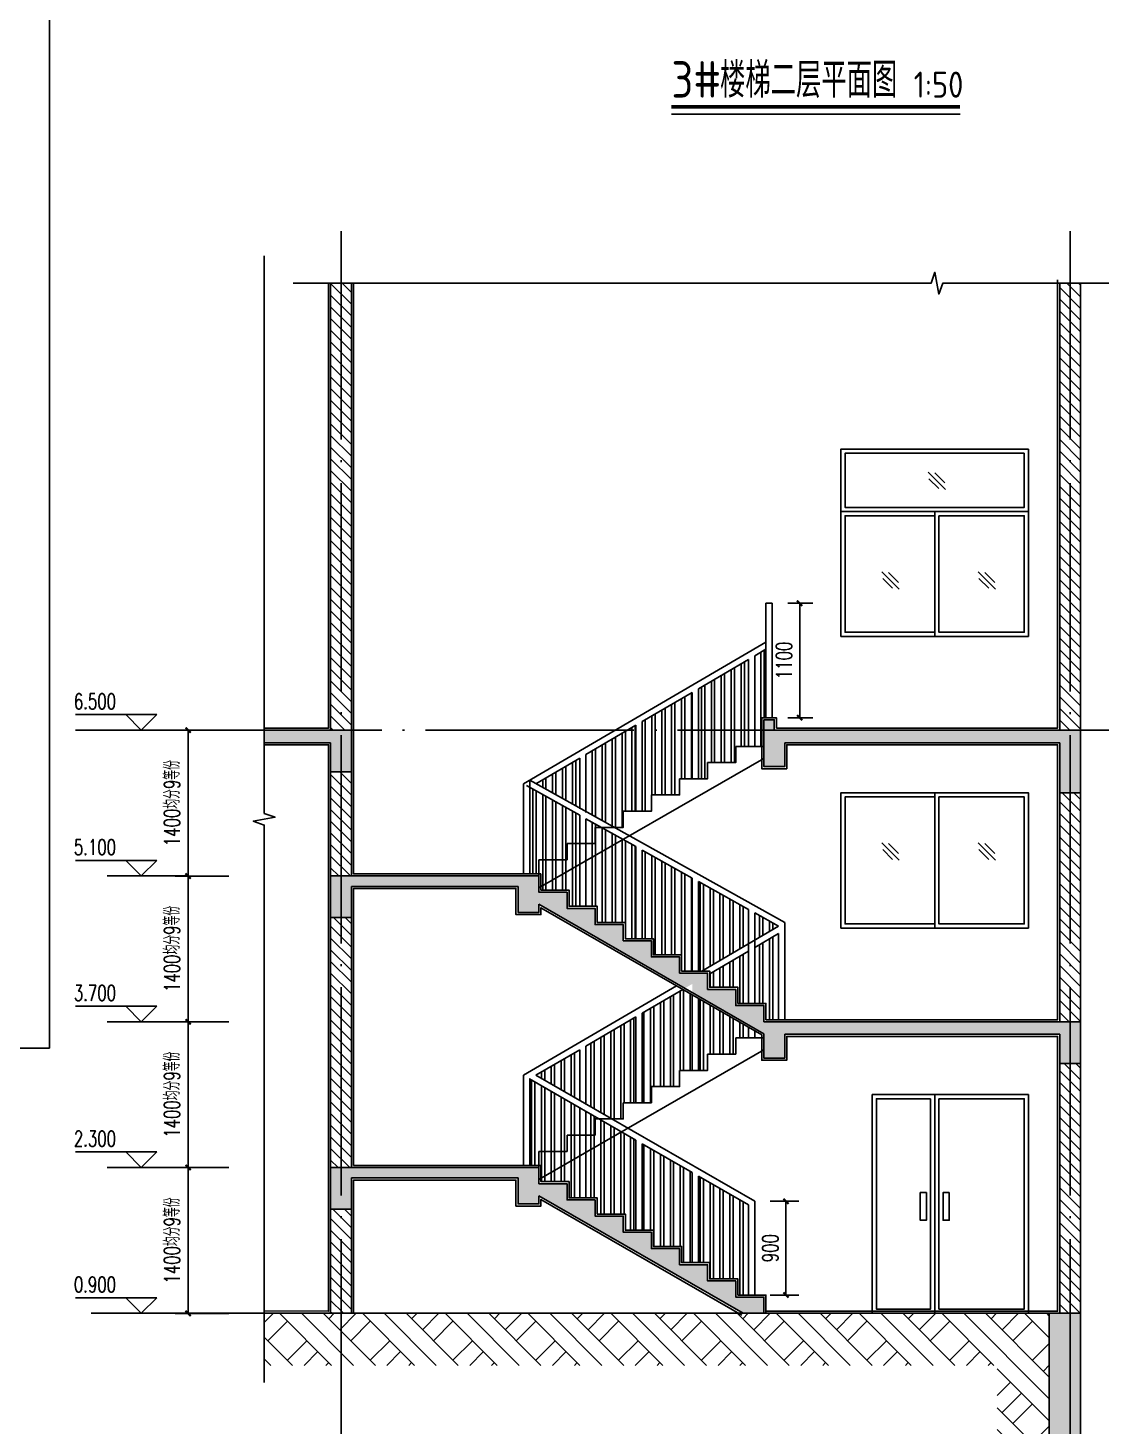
# Model space of a CAD drawing. Extents: x -4747 to 1060961, y -766984 to 396631.
# Drawn here: x 461688 to 471990, y -410396 to -396970 of the extents above; entities that cross this region are included whole.
import ezdxf

# ---------------------------------------------------------------- set-up
doc = ezdxf.new("R2010")
doc.units = 0
doc.header["$LTSCALE"] = 1000
doc.header["$MEASUREMENT"] = 0
doc.linetypes.add('DOTE', pattern=[2.42, 2, -0.2, 0.02, -0.2])
doc.layers.get('0').update_dxf_attribs({"linetype": 'CONTINUOUS'})
doc.layers.get('DEFPOINTS').update_dxf_attribs({"linetype": 'CONTINUOUS'})
for name, color, linetype in [('DIM_ELEV', 3, 'CONTINUOUS'), ('DIM_SYMB', 3, 'CONTINUOUS'), ('DOTE', 1, 'DOTE'), ('PUB_DIM', 3, 'CONTINUOUS'), ('PUB_TEXT', 7, 'CONTINUOUS'), ('STAIR', 2, 'CONTINUOUS'), ('WALL', 6, 'CONTINUOUS'), ('剖面填充', 147, 'CONTINUOUS'), ('栏杆', 56, 'CONTINUOUS'), ('详图线条', 9, 'CONTINUOUS')]:
    doc.layers.add(name, color=color, linetype=linetype)
doc.styles.add('_TCH_DIM', font='SIMPLEX', dxfattribs={"bigfont": 'GBCBIG'})
doc.styles.add('DIM_FONT', font='SIMPLEX', dxfattribs={"width": 0.7, "bigfont": 'GBCBIG'})
doc.styles.get("Standard").update_dxf_attribs({"font": 'gbenor.shx', "bigfont": 'gbcbig.shx'})
doc.dimstyles.new('DIMN50', dxfattribs={"dimscale": 0.5, "dimtxt": 300, "dimasz": 100, "dimexe": 250, "dimexo": 300, "dimgap": 150, "dimtad": 1, "dimdec": 0, "dimzin": 0, "dimtxsty": 'DIM_FONT', "dimblk": 'ARCHTICK', "dimcen": 0.09, "dimclrt": 7, "dimazin": 3, "dimtfac": 1, "dimtdec": 0, "dimtix": 1, "dimtmove": 0, "dimatfit": 3, "dimtolj": 1, "dimtzin": 0})
pattern_1 = [(135, (1557737.6, -278436.83), (88.388348, 88.388348), []), (130, (1557737.6, -278436.83), (-358.63009, -31.37607), [37.5, -412.5]), (185, (1557737.6, -278436.83), (69.37567, 376.09607), [30, -330]), (79.5486, (1557707.72, -278439.44), (-289.25469, 344.71977), [31.8701, -350.57106]), (133.8158, (1557737.6, -278336.83), (-533.62052, -82.7595), [56.25, -618.75]), (83.3644, (1557693.14, -278343.7), (-467.33135, 487.05894), [47.80514, -525.8565]), (188.8158, (1557737.6, -278336.8), (-467.33097, 487.0593), [45, -495]), (159, (1557687.6, -278361.83), (-298.45353, -201.309445), [37.5, -412.5]), (214, (1557687.6, -278361.83), (-121.65767, 362.57502), [30, -330]), (108.5486, (1557662.74, -278378.6), (-420.11131, 161.26525), [31.8701, -350.57106]), (142.5, (1557737.6, -278436.83), (-6.079928, 166.446927), [0, -326, 0, -335, 0, -331.25]), (172.5, (1557737.6, -278436.83), (-131.53477, 197.205856), [0, -191, 0, -318.5, 0, -126.25]), (212.5, (1557849.1, -278436.83), (-266.911218, -11.277436), [0, -125, 0, -390, 0, -517.5]), (222.5, (1557899.1, -278436.83), (-291.593085, 50.05249), [0, -162.5, 0, -259, 0, -367.5])]

# ---------------------------------------------------------------- blocks, each defined once
blk = doc.blocks.new('_ARCHTICK')
at = {"color": 0, "linetype": 'BYBLOCK', "const_width": 0.4}
blk.add_lwpolyline([(-0.5, -0.5), (0.5, 0.5)], dxfattribs=at)
blk = doc.blocks.new('*D435')
at = {"layer": 'DEFPOINTS', "color": 0}
for p in [(463226, -407914), (463768, -407914), (463768, -409314)]:
    blk.add_point(p, dxfattribs=at)
at = {"layer": 'PUB_DIM', "color": 0}
for p, q in [((463618, -407914), (463101, -407914)), ((463226, -409314), (463226, -407914)), ((463618, -409314), (463101, -409314))]:
    blk.add_line(p, q, dxfattribs=at)
at = {"layer": 'PUB_DIM', "color": 0, "xscale": 50, "yscale": 50, "zscale": 50}
for p, rotation in [((463226, -407914), 90), ((463226, -409314), 270)]:
    blk.add_blockref('_ARCHTICK', p, dxfattribs=dict(at, rotation=rotation))
at = {"layer": 'PUB_DIM', "color": 7, "insert": (463071, -408614), "char_height": 150, "attachment_point": 5, "rotation": 90, "style": 'DIM_FONT'}
blk.add_mtext('\\A1;1400均分9等份', dxfattribs=at)
blk = doc.blocks.new('*D436')
at = {"layer": 'DEFPOINTS', "color": 0}
for p in [(463226, -406514), (463768, -406514), (463768, -407914)]:
    blk.add_point(p, dxfattribs=at)
at = {"layer": 'PUB_DIM', "color": 0}
for p, q in [((463618, -406514), (463101, -406514)), ((463226, -407914), (463226, -406514)), ((463618, -407914), (463101, -407914))]:
    blk.add_line(p, q, dxfattribs=at)
at = {"layer": 'PUB_DIM', "color": 0, "xscale": 50, "yscale": 50, "zscale": 50}
for p, rotation in [((463226, -406514), 90), ((463226, -407914), 270)]:
    blk.add_blockref('_ARCHTICK', p, dxfattribs=dict(at, rotation=rotation))
at = {"layer": 'PUB_DIM', "color": 7, "insert": (463071, -407214), "char_height": 150, "attachment_point": 5, "rotation": 90, "style": 'DIM_FONT'}
blk.add_mtext('\\A1;1400均分9等份', dxfattribs=at)
blk = doc.blocks.new('*D437')
at = {"layer": 'DEFPOINTS', "color": 0}
for p in [(463226, -405114), (463768, -405114), (463768, -406514)]:
    blk.add_point(p, dxfattribs=at)
at = {"layer": 'PUB_DIM', "color": 0}
for p, q in [((463618, -405114), (463101, -405114)), ((463226, -406514), (463226, -405114)), ((463618, -406514), (463101, -406514))]:
    blk.add_line(p, q, dxfattribs=at)
at = {"layer": 'PUB_DIM', "color": 0, "xscale": 50, "yscale": 50, "zscale": 50}
for p, rotation in [((463226, -405114), 90), ((463226, -406514), 270)]:
    blk.add_blockref('_ARCHTICK', p, dxfattribs=dict(at, rotation=rotation))
at = {"layer": 'PUB_DIM', "color": 7, "insert": (463071, -405814), "char_height": 150, "attachment_point": 5, "rotation": 90, "style": 'DIM_FONT'}
blk.add_mtext('\\A1;1400均分9等份', dxfattribs=at)
blk = doc.blocks.new('*D438')
at = {"layer": 'DEFPOINTS', "color": 0}
for p in [(463226, -403714), (463768, -403714), (463768, -405114)]:
    blk.add_point(p, dxfattribs=at)
at = {"layer": 'PUB_DIM', "color": 0}
for p, q in [((463618, -403714), (463101, -403714)), ((463226, -405114), (463226, -403714)), ((463618, -405114), (463101, -405114))]:
    blk.add_line(p, q, dxfattribs=at)
at = {"layer": 'PUB_DIM', "color": 0, "xscale": 50, "yscale": 50, "zscale": 50}
for p, rotation in [((463226, -403714), 90), ((463226, -405114), 270)]:
    blk.add_blockref('_ARCHTICK', p, dxfattribs=dict(at, rotation=rotation))
at = {"layer": 'PUB_DIM', "color": 7, "insert": (463071, -404414), "char_height": 150, "attachment_point": 5, "rotation": 90, "style": 'DIM_FONT'}
blk.add_mtext('\\A1;1400均分9等份', dxfattribs=at)
blk = doc.blocks.new('*D445')
at = {"layer": 'DEFPOINTS', "color": 0}
for p in [(468665, -408238), (468965, -408238), (468665, -409138)]:
    blk.add_point(p, dxfattribs=at)
at = {"layer": 'PUB_DIM', "color": 0}
for p, q in [((468815, -408238), (469090, -408238)), ((468965, -409138), (468965, -408238)), ((468815, -409138), (469090, -409138))]:
    blk.add_line(p, q, dxfattribs=at)
at = {"layer": 'PUB_DIM', "color": 0, "xscale": 50, "yscale": 50, "zscale": 50}
for p, rotation in [((468965, -408238), 90), ((468965, -409138), 270)]:
    blk.add_blockref('_ARCHTICK', p, dxfattribs=dict(at, rotation=rotation))
at = {"layer": 'PUB_DIM', "color": 7, "insert": (468815, -408688), "char_height": 150, "attachment_point": 5, "rotation": 90, "style": 'DIM_FONT'}
blk.add_mtext('\\A1;900', dxfattribs=at)
blk = doc.blocks.new('*D446')
at = {"layer": 'DEFPOINTS', "color": 0}
for p in [(468833, -402494), (469097, -402494), (468833, -403594)]:
    blk.add_point(p, dxfattribs=at)
at = {"layer": 'PUB_DIM', "color": 0}
for p, q in [((468983, -402494), (469222, -402494)), ((469097, -403594), (469097, -402494)), ((468983, -403594), (469222, -403594))]:
    blk.add_line(p, q, dxfattribs=at)
at = {"layer": 'PUB_DIM', "color": 0, "xscale": 50, "yscale": 50, "zscale": 50}
for p, rotation in [((469097, -402494), 90), ((469097, -403594), 270)]:
    blk.add_blockref('_ARCHTICK', p, dxfattribs=dict(at, rotation=rotation))
at = {"layer": 'PUB_DIM', "color": 7, "insert": (468947, -403044), "char_height": 150, "attachment_point": 5, "rotation": 90, "style": 'DIM_FONT'}
blk.add_mtext('\\A1;1100', dxfattribs=at)

msp = doc.modelspace()

# ---------------------------------------------------------------- hatches: boundary and pattern name
at = {"layer": '剖面填充'}
h = msp.add_hatch(dxfattribs=at)
h.set_pattern_fill('ANSI31', color=256, scale=50, style=0)
h.set_pattern_definition([(135, (1557737.61, -278436.83), (56.126601, 56.126601), [])])
h.paths.add_polyline_path([(471593.5, -399421), (471793.5, -399421), (471793.5, -403713.6), (471593.5, -403713.6)])
h.paths.add_polyline_path([(476093.5, -399421), (476293.5, -399421), (476293.5, -403713.6), (476093.5, -403713.6)])
h.paths.add_polyline_path([(476093.5, -404263.6), (476293.5, -404263.6), (476293.5, -410213.6), (476093.5, -410213.6)])
h.paths.add_polyline_path([(471593.5, -404313.6), (471793.5, -404313.6), (471793.5, -406513.6), (471593.5, -406513.6)])
h.paths.add_polyline_path([(471793.5, -409313.6), (471593.5, -409313.6), (471593.5, -406913.6), (471793.5, -406913.6)])
h.paths.add_polyline_path([(464593.5, -399421), (464793.5, -399421), (464793.5, -403713.6), (464593.5, -403713.6)])
h.paths.add_polyline_path([(464593.5, -404113.6), (464793.5, -404113.6), (464793.5, -405113.6), (464593.5, -405113.6)])
h.paths.add_polyline_path([(464593.5, -405513.6), (464793.5, -405513.6), (464793.5, -407913.6), (464593.5, -407913.6)])
h.paths.add_polyline_path([(464793.5, -409313.6), (464593.5, -409313.6), (464593.5, -408313.6), (464793.5, -408313.6)])
h = msp.add_hatch(dxfattribs=at)
h.set_pattern_fill('钢筋混凝土', color=256, scale=50, style=0)
h.set_pattern_definition(pattern_1)
h.paths.add_polyline_path([(468753.5, -403713.6), (468753.5, -403613.6), (468853.5, -403613.6), (468853.5, -403713.6), (471793.5, -403713.6), (471793.5, -404313.6), (471593.5, -404313.6), (471593.5, -403833.6), (468953.5, -403833.6), (468953.5, -404063.6), (468753.5, -404063.6)])
h.paths.add_polyline_path([(466393.5, -405213.6), (464793.5, -405213.6), (464793.5, -405513.6), (464593.5, -405513.6), (464593.5, -405113.6), (466593.5, -405113.6), (466593.5, -405269.1), (466863.5, -405269.1), (466863.5, -405424.7), (467133.5, -405424.7), (467133.5, -405580.2), (467403.5, -405580.2), (467403.5, -405735.8), (467673.5, -405735.8), (467673.5, -405891.3), (467943.5, -405891.3), (467943.5, -406046.9), (468124, -406046.9), (467934.9, -406157.3), (466593.5, -405384.5), (466593.5, -405463.6), (466393.5, -405463.6)])
h.paths.add_polyline_path([(463956.3, -403713.6), (464793.5, -403713.6), (464793.5, -404113.6), (464593.5, -404113.6), (464593.5, -403833.6), (463956.3, -403833.6)])
h.paths.add_polyline_path([(468124, -406046.9), (468213.5, -406046.9), (468213.5, -406064.1), (468125.1, -406115.7), (468125.1, -406266.9), (468065.1, -406232.4), (468065.1, -406150.8), (467994.8, -406191.9), (467934.9, -406157.3)])
h.paths.add_polyline_path([(468125.1, -406115.7), (468213.5, -406064.1), (468213.5, -406202.5), (468483.5, -406202.5), (468483.5, -406358), (468605.1, -406358), (468605.1, -406543.5), (468125.1, -406266.9)])
h.paths.add_polyline_path([(468605.1, -406358), (468665.1, -406358), (468665.1, -406578), (468605.1, -406543.5)])
h.paths.add_polyline_path([(468665.1, -406358), (468753.5, -406358), (468753.5, -406513.6), (471793.5, -406513.6), (471793.5, -406913.6), (471593.5, -406913.6), (471593.5, -406633.6), (468953.5, -406633.6), (468953.5, -406863.6), (468753.5, -406863.6), (468753.5, -406629), (468665.1, -406578)])
h.paths.add_polyline_path([(466593.5, -408184.5), (466593.5, -408263.6), (466393.5, -408263.6), (466393.5, -408013.6), (464793.5, -408013.6), (464793.5, -408313.6), (464593.5, -408313.6), (464593.5, -407913.6), (466593.5, -407913.6), (466593.5, -408069.1), (466863.5, -408069.1), (466863.5, -408224.7), (467133.5, -408224.7), (467133.5, -408380.2), (467403.5, -408380.2), (467403.5, -408535.8), (467673.5, -408535.8), (467673.5, -408691.3), (467943.5, -408691.3), (467943.5, -408846.9), (468213.5, -408846.9), (468213.5, -409002.5), (468483.5, -409002.5), (468483.5, -409158), (468753.5, -409158), (468753.5, -409313.6), (468553.2, -409313.6)])
h = msp.add_hatch(dxfattribs=at)
h.set_pattern_fill('钢筋混凝土', color=256, scale=50, style=0)
h.set_pattern_definition(pattern_1)
h.paths.add_polyline_path([(476093.5, -403713.6), (477184.3, -403713.6), (477184.3, -403833.6), (476293.5, -403833.6), (476293.5, -404263.6), (476093.5, -404263.6)])
h.paths.add_polyline_path([(476393.5, -410213.6), (476393.5, -412113.6), (471493.5, -412113.6), (471493.5, -409313.6), (471793.5, -409313.6), (471793.5, -411813.6), (476093.5, -411813.6), (476093.5, -410213.6)])
h = msp.add_hatch(dxfattribs=at)
h.set_pattern_fill('夯实土壤', color=256, scale=100, style=0)
h.set_pattern_definition([(135, (1557619.6, -278436.8), (397.394, 397.394), []), (135, (1557409.6, -278436.8), (397.394, 397.394), []), (135, (1557199.6, -278436.8), (397.394, 397.394), []), (45, (1557619.6, -278436.8), (397.394, -397.394), [265, -297]), (45, (1557514.6, -278331.8), (397.394, -397.394), [265, -297]), (45, (1557409.6, -278226.8), (397.394, -397.394), [265, -297])])
h.paths.add_polyline_path([(463956.3, -409313.6), (471493.5, -409313.6), (471493.5, -412113.6), (476393.5, -412113.6), (476393.5, -410213.6), (477184.3, -410213.6), (477184.3, -410713.6), (476893.5, -410713.6), (476893.5, -412613.6), (470993.5, -412613.6), (470993.5, -409813.6), (463956.3, -409813.6)])
at = {"layer": '栏杆', "linetype": 'BYBLOCK'}
h = msp.add_hatch(dxfattribs=at)
h.set_pattern_fill('ANSI32', color=256, scale=20, angle=45, style=0)
h.set_pattern_definition([(90, (0, 0), (-95.25, 7e-15), []), (90, (31.75, 31.75), (-95.25, 7e-15), [])])
h.paths.add_polyline_path([(467585.1, -404865.3), (468065.1, -405133.3), (468065.1, -406026.9), (467963.5, -406026.9), (467963.5, -405871.3), (467693.5, -405871.3), (467693.5, -405715.8), (467585.1, -405715.8)])
h.paths.add_polyline_path([(467045.1, -404968.8), (467402.1, -404763.1), (467525.1, -404831.8), (467525.1, -405715.8), (467423.5, -405715.8), (467423.5, -405560.2), (467153.5, -405560.2), (467153.5, -405404.7), (467045.1, -405404.7)])
h.paths.add_polyline_path([(467133.5, -404646.9), (467193.9, -404646.9), (467402.1, -404763.1), (467045.1, -404968.8), (467045.1, -404802.5), (467133.5, -404802.5)])
h.paths.add_polyline_path([(467045.1, -404563.8), (467193.9, -404646.9), (467133.5, -404646.9), (467133.5, -404802.5), (467045.1, -404802.5)])
h.paths.add_polyline_path([(466505.1, -404262.3), (466985.1, -404530.3), (466985.1, -404802.5), (466863.5, -404802.5), (466863.5, -404958), (466593.5, -404958), (466593.5, -405093.6), (466505.1, -405093.6)])
h.paths.add_polyline_path([(466593.5, -404958), (466863.5, -404958), (466863.5, -404802.5), (466985.1, -404802.5), (466985.1, -405003.4), (466613.5, -405217.4), (466613.5, -405093.6), (466593.5, -405093.6)])
h.paths.add_polyline_path([(466985.1, -405003.4), (466985.1, -405404.7), (466883.5, -405404.7), (466883.5, -405249.1), (466613.5, -405249.1), (466613.5, -405217.4)])
h.paths.add_polyline_path([(466564.9, -404227), (466985.1, -403981.6), (466985.1, -404461.6)])
h.paths.add_polyline_path([(467045.1, -403946.5), (467525.1, -403666.2), (467525.1, -404491.3), (467403.5, -404491.3), (467403.5, -404646.9), (467317, -404646.9), (467045.1, -404495.1)])
h.paths.add_polyline_path([(468065.1, -403350.8), (468065.1, -403713.6), (467585.1, -403713.6), (467585.1, -403631.1)])
h.paths.add_polyline_path([(467585.1, -403713.6), (468065.1, -403713.6), (468065.1, -404180.2), (467943.5, -404180.2), (467943.5, -404335.8), (467673.5, -404335.8), (467673.5, -404491.3), (467585.1, -404491.3)])
h.paths.add_polyline_path([(468125.1, -403713.6), (468605.1, -403713.6), (468605.1, -403869.1), (468483.5, -403869.1), (468483.5, -404024.7), (468213.5, -404024.7), (468213.5, -404180.2), (468125.1, -404180.2)])
h.paths.add_polyline_path([(468125.1, -403315.7), (468605.1, -403035.4), (468605.1, -403538), (468605.1, -403713.6), (468125.1, -403713.6)])
h.paths.add_polyline_path([(468665.1, -403000.3), (468773.5, -402937), (468773.5, -403593.6), (468733.5, -403593.6), (468733.5, -403713.6), (468665.1, -403713.6)])
h.paths.add_polyline_path([(468665.1, -403713.6), (468733.5, -403713.6), (468733.5, -403869.1), (468665.1, -403869.1)])
h = msp.add_hatch(dxfattribs=at)
h.set_pattern_fill('ANSI32', color=256, scale=20, angle=45, style=0)
h.set_pattern_definition([(90, (1557737.61, -278436.83), (95.25, 7e-15), []), (90, (1557705.86, -278405.08), (95.25, 7e-15), [])])
h.paths.add_polyline_path([(468125.1, -407996.1), (468605.1, -408272.7), (468605.1, -409138), (468503.5, -409138), (468503.5, -408982.5), (468233.5, -408982.5), (468233.5, -408826.9), (468125.1, -408826.9)])
h.paths.add_polyline_path([(467585.1, -407685), (468065.1, -407961.6), (468065.1, -408826.9), (467963.5, -408826.9), (467963.5, -408671.3), (467693.5, -408671.3), (467693.5, -408515.8), (467585.1, -408515.8)])
h.paths.add_polyline_path([(467387.8, -407571.4), (467525.1, -407650.5), (467525.1, -408515.8), (467423.5, -408515.8), (467423.5, -408360.2), (467153.5, -408360.2), (467153.5, -408204.7), (467045.1, -408204.7), (467045.1, -407768.8)])
h.paths.add_polyline_path([(467045.1, -407768.8), (467045.1, -407602.5), (467133.5, -407602.5), (467133.5, -407446.9), (467171.8, -407446.9), (467387.8, -407571.4)])
h.paths.add_polyline_path([(467045.1, -407373.9), (467171.8, -407446.9), (467133.5, -407446.9), (467133.5, -407602.5), (467045.1, -407602.5)])
h.paths.add_polyline_path([(466985.1, -407339.4), (466985.1, -407602.5), (466863.5, -407602.5), (466863.5, -407758), (466593.5, -407758), (466593.5, -407893.6), (466505.1, -407893.6), (466505.1, -407062.8)])
h.paths.add_polyline_path([(466863.5, -407758), (466863.5, -407602.5), (466985.1, -407602.5), (466985.1, -407803.4), (466613.5, -408017.4), (466613.5, -407893.6), (466593.5, -407893.6), (466593.5, -407758)])
h.paths.add_polyline_path([(466985.1, -407803.4), (466985.1, -408204.7), (466883.5, -408204.7), (466883.5, -408049.1), (466613.5, -408049.1), (466613.5, -408017.4)])
h.paths.add_polyline_path([(466985.1, -406781.6), (466985.1, -407270.1), (466564, -407027.5)])
h.paths.add_polyline_path([(467525.1, -407291.3), (467403.5, -407291.3), (467403.5, -407446.9), (467291.9, -407446.9), (467045.1, -407304.7), (467045.1, -406746.5), (467525.1, -406466.2)])
h.paths.add_polyline_path([(467585.1, -406431.1), (467974.9, -406203.5), (468065.1, -406255.4), (468065.1, -406980.2), (467943.5, -406980.2), (467943.5, -407135.8), (467673.5, -407135.8), (467673.5, -407291.3), (467585.1, -407291.3)])
h.paths.add_polyline_path([(468605.1, -406566.6), (468605.1, -406669.1), (468483.5, -406669.1), (468483.5, -406824.7), (468213.5, -406824.7), (468213.5, -406980.2), (468125.1, -406980.2), (468125.1, -406290)])
h.paths.add_polyline_path([(468605.1, -405835.4), (468605.1, -406338), (468503.5, -406338), (468503.5, -406182.5), (468233.5, -406182.5), (468233.5, -406052.4)])
h.paths.add_polyline_path([(468665.1, -405800.3), (468895.1, -405666), (468895.1, -406493.6), (468773.5, -406493.6), (468773.5, -406338), (468665.1, -406338)])
h.paths.add_polyline_path([(468894.9, -405596.6), (468665.1, -405730.9), (468665.1, -405468.3)])
h.paths.add_polyline_path([(468125.1, -405166.8), (468605.1, -405434.8), (468605.1, -405765.9), (468158.2, -406026.9), (468125.1, -406026.9)])

# ---------------------------------------------------------------- linework, layer by layer
at = {"layer": 'DIM_ELEV'}
for p, q in [((462926.2, -403563.6), (462143.7, -403563.6)), ((462776.2, -403713.6), (462626.2, -403563.6)), ((462776.2, -403713.6), (462926.2, -403563.6)), ((462926.2, -404963.6), (462143.7, -404963.6)), ((462776.2, -405113.6), (462626.2, -404963.6)), ((462776.2, -405113.6), (462926.2, -404963.6)), ((462926.2, -406363.6), (462143.7, -406363.6)), ((462776.2, -406513.6), (462626.2, -406363.6)), ((462776.2, -406513.6), (462926.2, -406363.6)), ((462926.2, -407763.6), (462143.7, -407763.6)), ((462776.2, -407913.6), (462626.2, -407763.6)), ((462776.2, -407913.6), (462926.2, -407763.6)), ((462926.2, -409163.6), (462143.7, -409163.6)), ((462776.2, -409313.6), (462626.2, -409163.6)), ((462776.2, -409313.6), (462926.2, -409163.6))]:
    msp.add_line(p, q, dxfattribs=at)
for points in [[(463226, -403713.6), (462449, -403713.6)], [(463226, -405113.6), (462449, -405113.6)], [(463226, -406513.6), (462449, -406513.6)], [(463226, -407913.6), (462449, -407913.6)], [(463226, -409313.6), (462449, -409313.6)]]:
    msp.add_lwpolyline(points, dxfattribs=at)
at = {"layer": 'DIM_SYMB', "const_width": 35}
msp.add_lwpolyline([(467865.8, -397727.9), (470637.9, -397727.9)], dxfattribs=at)
at = {"layer": 'DIM_SYMB'}
for points in [[(467865.8, -397797.9), (470637.9, -397797.9)], [(463956.3, -409979.2), (463956.3, -404624.6), (463851.3, -404586.3), (464061.3, -404549.3), (463956.3, -404512.1), (463956.3, -399157.4)], [(476593.5, -399421), (470470.4, -399421), (470432.2, -399526), (470395.2, -399316), (470357.9, -399421), (464234.9, -399421)]]:
    msp.add_lwpolyline(points, dxfattribs=at)
at = {"layer": 'DOTE'}
for p, q in [((464693.5, -398921), (464693.5, -412955.5)), ((471693.5, -398921), (471693.5, -412955.5))]:
    msp.add_line(p, q, dxfattribs=at)
msp.add_lwpolyline([(477184.3, -403713.6), (462143.7, -403713.6)], dxfattribs=at)
at = {"layer": 'STAIR'}
for points in [[(468753.5, -403984.5), (466593.5, -405229)], [(468483.5, -403869.1), (468483.5, -404024.7), (468213.5, -404024.7)], [(468753.5, -403869.1), (468753.5, -403869.1), (468483.5, -403869.1)], [(468213.5, -404024.7), (468213.5, -404180.2), (467943.5, -404180.2)], [(467943.5, -404180.2), (467943.5, -404335.8), (467673.5, -404335.8)], [(467673.5, -404335.8), (467673.5, -404491.3), (467403.5, -404491.3)], [(467403.5, -404491.3), (467403.5, -404646.9), (467133.5, -404646.9)], [(467133.5, -404646.9), (467133.5, -404802.5), (466863.5, -404802.5)], [(466863.5, -404802.5), (466863.5, -404958), (466593.5, -404958)], [(466593.5, -405113.6), (466593.5, -404958)], [(468483.5, -406669.1), (468483.5, -406824.7), (468213.5, -406824.7)], [(468753.5, -406669.1), (468753.5, -406669.1), (468483.5, -406669.1)], [(468753.5, -406784.5), (466593.5, -408029)], [(468213.5, -406824.7), (468213.5, -406980.2), (467943.5, -406980.2)], [(467943.5, -406980.2), (467943.5, -407135.8), (467673.5, -407135.8)], [(467673.5, -407135.8), (467673.5, -407291.3), (467403.5, -407291.3)], [(467403.5, -407291.3), (467403.5, -407446.9), (467133.5, -407446.9)], [(467133.5, -407446.9), (467133.5, -407602.5), (466863.5, -407602.5)], [(466863.5, -407602.5), (466863.5, -407758), (466593.5, -407758)], [(466593.5, -407913.6), (466593.5, -407758)]]:
    msp.add_lwpolyline(points, dxfattribs=at)
at = {"layer": 'WALL'}
for points in [[(464593.5, -403713.6), (464593.5, -399421)], [(464793.5, -405113.6), (464793.5, -399421)], [(466593.5, -405113.6), (464793.5, -405113.6), (464793.5, -399421)], [(471593.5, -403713.6), (471593.5, -399421)], [(471793.5, -410662.4), (471793.5, -399421)], [(464793.5, -403713.6), (463956.3, -403713.6)], [(468753.5, -403713.6), (468753.5, -403613.6), (468853.5, -403613.6), (468853.5, -403713.6)], [(468753.5, -403713.6), (468753.5, -404063.6), (468953.5, -404063.6), (468953.5, -403833.6)], [(471793.5, -403713.6), (468853.5, -403713.6)], [(464593.5, -403833.6), (463956.3, -403833.6)], [(464593.5, -409313.6), (464593.5, -403833.6)], [(471593.5, -403833.6), (468953.5, -403833.6)], [(471593.5, -406513.6), (471593.5, -403833.6)], [(464593.5, -404113.6), (464793.5, -404113.6)], [(471593.5, -404313.6), (471793.5, -404313.6)], [(464593.5, -405113.6), (466593.5, -405113.6)], [(466593.5, -405269.1), (466593.5, -405113.6), (466323.5, -405113.6)], [(468753.5, -406513.6), (468753.5, -406358), (468483.5, -406358), (468483.5, -406202.5), (468213.5, -406202.5), (468213.5, -406046.9), (467943.5, -406046.9), (467943.5, -405891.3), (467673.5, -405891.3), (467673.5, -405735.8), (467403.5, -405735.8), (467403.5, -405580.2), (467133.5, -405580.2), (467133.5, -405424.7), (466863.5, -405424.7), (466863.5, -405269.1), (466593.5, -405269.1), (466593.5, -405113.6)], [(464793.5, -407913.6), (464793.5, -405213.6)], [(464793.5, -405213.6), (466393.5, -405213.6)], [(466593.5, -405384.5), (466593.5, -405463.6), (466393.5, -405463.6), (466393.5, -405213.6)], [(466593.5, -405384.5), (468753.5, -406629)], [(464593.5, -405513.6), (464793.5, -405513.6)], [(471793.5, -406513.6), (468753.5, -406513.6)], [(468753.5, -406629), (468753.5, -406863.6), (468953.5, -406863.6), (468953.5, -406633.6)], [(471593.5, -406633.6), (468953.5, -406633.6)], [(471593.5, -409313.6), (471593.5, -406633.6)], [(471593.5, -406913.6), (471793.5, -406913.6)], [(464593.5, -407913.6), (466593.5, -407913.6)], [(464793.5, -409313.6), (464793.5, -408013.6)], [(464793.5, -408013.6), (466393.5, -408013.6)], [(466593.5, -408069.1), (466593.5, -407913.6), (466323.5, -407913.6)], [(466593.5, -408184.5), (466593.5, -408263.6), (466393.5, -408263.6), (466393.5, -408013.6)], [(468753.5, -409313.6), (468753.5, -409158), (468483.5, -409158), (468483.5, -409002.5), (468213.5, -409002.5), (468213.5, -408846.9), (467943.5, -408846.9), (467943.5, -408691.3), (467673.5, -408691.3), (467673.5, -408535.8), (467403.5, -408535.8), (467403.5, -408380.2), (467133.5, -408380.2), (467133.5, -408224.7), (466863.5, -408224.7), (466863.5, -408069.1), (466593.5, -408069.1), (466593.5, -407913.6)], [(466593.5, -408184.5), (468553.2, -409313.6)], [(464593.5, -408313.6), (464793.5, -408313.6)], [(471493.5, -409313.6), (471493.5, -412113.6), (476393.5, -412113.6), (476393.5, -410213.6)], [(471793.5, -409313.6), (471493.5, -409313.6)], [(471793.5, -409313.6), (471793.5, -411813.6), (476093.5, -411813.6), (476093.5, -410213.6)]]:
    msp.add_lwpolyline(points, dxfattribs=at)
at = {"layer": '剖面填充'}
for points in [[(461895.7, -375364.3), (461895.7, -406766.7)], [(471293.5, -401013.6), (469493.5, -401013.6), (469493.5, -402813.6), (471293.5, -402813.6), (471293.5, -401013.6)], [(470330.6, -401235), (470497.3, -401401.7)], [(470338.1, -401299.1), (470433.2, -401394.1)], [(470394.7, -401242.5), (470489.8, -401337.6)], [(471293.5, -401613.6), (469493.5, -401613.6)], [(470393.5, -401653.6), (469533.5, -401653.6), (469533.5, -402773.6), (470393.5, -402773.6)], [(470393.5, -401613.6), (470393.5, -402813.6)], [(469886.9, -402191.3), (470053.6, -402358)], [(469951, -402198.8), (470046.1, -402293.9)], [(470811, -402191.3), (470977.8, -402358)], [(470875.2, -402198.8), (470970.2, -402293.9)], [(469894.4, -402255.4), (469989.5, -402350.4)], [(470818.6, -402255.4), (470913.6, -402350.4)], [(471293.5, -404313.6), (469493.5, -404313.6), (469493.5, -405613.6), (471293.5, -405613.6), (471293.5, -404313.6)], [(470393.5, -404353.6), (469533.5, -404353.6), (469533.5, -405573.6), (470393.5, -405573.6)], [(470393.5, -404313.6), (470393.5, -405613.6)], [(469886.9, -404795.1), (470053.6, -404961.8)], [(470811, -404795.1), (470977.8, -404961.8)], [(469894.4, -404859.2), (469989.5, -404954.3)], [(469951, -404802.7), (470046.1, -404897.7)], [(470818.6, -404859.2), (470913.6, -404954.3)], [(470875.2, -404802.7), (470970.2, -404897.7)], [(461895.7, -406766.7), (423170.8, -406766.7), (423170.8, -417530)], [(469793.5, -409313.6), (469793.5, -407213.6)], [(470393.5, -409313.6), (470393.5, -407213.6)], [(470393.5, -407213.6), (470393.5, -409313.6)], [(471593.5, -409313.6), (462295.6, -409313.6)], [(477169.5, -410213.6), (476393.5, -410213.6), (476393.5, -412113.6), (471493.5, -412113.6), (471493.5, -409313.6), (463956.3, -409313.6)]]:
    msp.add_lwpolyline(points, dxfattribs=at)
for points in [[(471293.5, -401013.6), (469493.5, -401013.6), (469493.5, -401613.6), (471293.5, -401613.6)], [(471253.5, -401053.6), (469533.5, -401053.6), (469533.5, -401573.6), (471253.5, -401573.6)], [(470393.5, -401613.6), (469493.5, -401613.6), (469493.5, -402813.6), (470393.5, -402813.6)], [(470393.5, -401613.6), (471293.5, -401613.6), (471293.5, -402813.6), (470393.5, -402813.6)], [(470433.5, -401653.6), (471253.5, -401653.6), (471253.5, -402773.6), (470433.5, -402773.6)], [(470393.5, -404313.6), (469493.5, -404313.6), (469493.5, -405613.6), (470393.5, -405613.6)], [(470393.5, -404313.6), (471293.5, -404313.6), (471293.5, -405613.6), (470393.5, -405613.6)], [(470433.5, -404353.6), (471253.5, -404353.6), (471253.5, -405573.6), (470433.5, -405573.6)], [(469793.5, -407213.6), (471293.5, -407213.6), (471293.5, -409313.6), (469793.5, -409313.6)], [(470393.5, -407213.6), (469793.5, -407213.6), (469793.5, -409313.6), (470393.5, -409313.6)], [(470393.5, -407213.6), (471293.5, -407213.6), (471293.5, -409313.6), (470393.5, -409313.6)], [(470353.5, -407253.6), (469833.5, -407253.6), (469833.5, -409273.6), (470353.5, -409273.6)], [(470433.5, -407253.6), (471253.5, -407253.6), (471253.5, -409273.6), (470433.5, -409273.6)], [(470254.3, -408153.8), (470313.7, -408153.8), (470313.7, -408419.1), (470254.3, -408419.1)], [(470532.6, -408153.8), (470473.3, -408153.8), (470473.3, -408419.1), (470532.6, -408419.1)]]:
    msp.add_lwpolyline(points, close=True, dxfattribs=at)
for points in [[(469800.4, -402430, 0, 0, 0), (469987.4, -402430, 40, 0, 0), (470137.4, -402430, 0, 0, 0)], [(471050.2, -402430, 0, 0, 0), (470863.2, -402430, 40, 0, 0), (470713.2, -402430, 0, 0, 0)], [(469800.4, -405033.8, 0, 0, 0), (469987.4, -405033.8, 40, 0, 0), (470137.4, -405033.8, 0, 0, 0)], [(471050.2, -405033.8, 0, 0, 0), (470863.2, -405033.8, 40, 0, 0), (470713.2, -405033.8, 0, 0, 0)]]:
    msp.add_lwpolyline(points, format="xyseb", dxfattribs=at)
at = {"layer": '栏杆', "linetype": 'BYBLOCK'}
for points in [[(468773.5, -403593.6), (468773.5, -402493.6)], [(468833.5, -403593.6), (468833.5, -402493.6)], [(468605.1, -403869.1), (468605.1, -403035.4)], [(468605.1, -403538), (468605.1, -403035.4)], [(468665.1, -403869.1), (468665.1, -403000.3)], [(468665.1, -403538), (468665.1, -403000.3)], [(468125.1, -404180.2), (468125.1, -403315.7)], [(468065.1, -404180.2), (468065.1, -403350.8)], [(467525.1, -404491.3), (467525.1, -403666.2)], [(467585.1, -404491.3), (467585.1, -403631.1)], [(466985.1, -404470.1), (466985.1, -403981.6)], [(467045.1, -404504.7), (467045.1, -403946.5)], [(466445.1, -405093.6), (466445.1, -404227.5)], [(466445.1, -405093.6), (466445.1, -404227.5)], [(466505.1, -405093.6), (466505.1, -404193.6)], [(466505.1, -405093.6), (466505.1, -404261.9)], [(466985.1, -405404.7), (466985.1, -404530.3)], [(467045.1, -405404.7), (467045.1, -404563.8)], [(467525.1, -405715.8), (467525.1, -404831.8)], [(467585.1, -405715.8), (467585.1, -404865.3)], [(468065.1, -406026.9), (468065.1, -405133.3)], [(468125.1, -406026.9), (468125.1, -405166.8)], [(468605.1, -406338), (468605.1, -405434.8)], [(468665.1, -406338), (468665.1, -405468.3)], [(468955.1, -406493.6), (468955.1, -405561.5)], [(468895.1, -406493.6), (468895.1, -405666)], [(468605.1, -406338), (468605.1, -405835.4)], [(468665.1, -406338), (468665.1, -405800.3)], [(468065.1, -406980.2), (468065.1, -406255.4)], [(468125.1, -406980.2), (468125.1, -406290)], [(467525.1, -407291.3), (467525.1, -406466.2)], [(467585.1, -407291.3), (467585.1, -406431.1)], [(468605.1, -406669.1), (468605.1, -406566.6)], [(468665.1, -406669.1), (468665.1, -406601.1)], [(466985.1, -407270.1), (466985.1, -406781.6)], [(467045.1, -407304.7), (467045.1, -406746.5)], [(466445.1, -407893.6), (466445.1, -407027.5)], [(466505.1, -407893.6), (466505.1, -407061.9)], [(466985.1, -408204.7), (466985.1, -407338.6)], [(466985.1, -407602.5), (466985.1, -407339.4)], [(467045.1, -408204.7), (467045.1, -407373.9)], [(467045.1, -407602.5), (467045.1, -407373.9)], [(467525.1, -408515.8), (467525.1, -407649.7)], [(467585.1, -408515.8), (467585.1, -407685)], [(468065.1, -408826.9), (468065.1, -407960.8)], [(468125.1, -408826.9), (468125.1, -407996.1)], [(468605.1, -409138), (468605.1, -408271.9)], [(468665.1, -409138), (468665.1, -408238)]]:
    msp.add_lwpolyline(points, dxfattribs=at)
at = {"layer": '栏杆'}
for points in [[(468773.5, -402493.6), (468833.5, -402493.6)], [(468773.5, -402867.6), (466445.1, -404227.5)], [(468605.1, -403035.4), (468125.1, -403315.7)], [(468773.5, -402937), (468665.1, -403000.3)], [(468065.1, -403350.8), (467585.1, -403631.1)], [(467525.1, -403666.2), (467045.1, -403946.5)], [(466985.1, -403981.6), (466564, -404227.5)], [(466985.1, -404530.3), (466475.8, -404246)], [(468955.1, -405561.5), (466505.1, -404193.6)], [(467525.1, -404831.8), (467045.1, -404563.8)], [(468065.1, -405133.3), (467585.1, -404865.3)], [(468605.1, -405434.8), (468125.1, -405166.8)], [(468894.9, -405596.6), (468665.1, -405468.3)], [(468894.9, -405596.6), (468158.2, -406026.9)], [(468895.1, -405666), (468665.1, -405800.3)], [(468605.1, -405835.4), (468233.5, -406052.4)], [(467915, -406169), (466445.1, -407027.5)], [(467974.9, -406203.5), (467585.1, -406431.1)], [(467525.1, -406466.2), (467045.1, -406746.5)], [(466985.1, -406781.6), (466564, -407027.5)], [(466505.1, -407061.9), (466504.3, -407062.4)], [(467525.1, -407650.5), (466504.3, -407062.4)], [(468665.1, -408238), (466564, -407027.5)], [(468065.1, -407961.6), (467585.1, -407685)], [(468605.1, -408272.7), (468125.1, -407996.1)]]:
    msp.add_lwpolyline(points, dxfattribs=at)
at = {"layer": '详图线条'}
for points in [[(463956.3, -403693.6), (464573.5, -403693.6), (464573.5, -399421)], [(466613.5, -405093.6), (464813.5, -405093.6), (464813.5, -399421)], [(468873.5, -403693.6), (471573.5, -403693.6), (471573.5, -399389.2)], [(468733.5, -403713.6), (468733.5, -403593.6), (468873.5, -403593.6), (468873.5, -403693.6)], [(468773.5, -406493.6), (471573.5, -406493.6), (471573.5, -403853.6), (468973.5, -403853.6), (468973.5, -404083.6), (468733.5, -404083.6), (468733.5, -403693.6)], [(463956.4, -409290.2), (464573.5, -409293.5), (464573.5, -403853.6), (463956.3, -403853.6)], [(468773.5, -406493.6), (468773.5, -406338), (468503.5, -406338), (468503.5, -406182.5), (468233.5, -406182.5), (468233.5, -406026.9), (467963.5, -406026.9), (467963.5, -405871.3), (467693.5, -405871.3), (467693.5, -405715.8), (467423.5, -405715.8), (467423.5, -405560.2), (467153.5, -405560.2), (467153.5, -405404.7), (466883.5, -405404.7), (466883.5, -405249.1), (466613.5, -405249.1), (466613.5, -405093.6)], [(466613.5, -407893.6), (464813.5, -407893.6), (464813.5, -405233.6), (466373.5, -405233.6), (466373.5, -405483.6), (466613.5, -405483.6), (466613.5, -405419.1), (468733.5, -406640.5), (468733.5, -406883.6), (468973.5, -406883.6), (468973.5, -406653.6), (471573.5, -406653.6), (471573.5, -409293.6), (468773.5, -409293.6)], [(468773.5, -409313.6), (468773.5, -409138), (468503.5, -409138), (468503.5, -408982.5), (468233.5, -408982.5), (468233.5, -408826.9), (467963.5, -408826.9), (467963.5, -408671.3), (467693.5, -408671.3), (467693.5, -408515.8), (467423.5, -408515.8), (467423.5, -408360.2), (467153.5, -408360.2), (467153.5, -408204.7), (466883.5, -408204.7), (466883.5, -408049.1), (466613.5, -408049.1), (466613.5, -407893.6)], [(468543.2, -409330.9), (466613.5, -408219.1), (466613.5, -408283.6), (466373.5, -408283.6), (466373.5, -408033.6), (464813.5, -408033.6), (464813.5, -409313.6)]]:
    msp.add_lwpolyline(points, dxfattribs=at)

# ---------------------------------------------------------------- texts
at = {"layer": 'PUB_TEXT'}
for s, height, p in [('楼梯二层平面图', 337.59, (468332.5, -397639.2)), ('3#', 350, (467865.8, -397639.2)), ('1:50', 250, (470191.9, -397639.2))]:
    msp.add_text(s, height=height, dxfattribs=at).set_placement(p)
at = {"layer": 'PUB_TEXT', "style": '_TCH_DIM', "width": 0.705882}
for s, p in [('6.500', (462128.7, -403511.1)), ('5.100', (462128.7, -404911.1)), ('3.700', (462128.7, -406311.1)), ('2.300', (462128.7, -407711.1)), ('0.900', (462128.7, -409111.1))]:
    msp.add_text(s, height=148.75, dxfattribs=at).set_placement(p)

# ---------------------------------------------------------------- dimensions: what is measured, and where the dimension line sits
at = {"layer": 'PUB_DIM'}
for p1, p2, distance, picture, middle in [((468833.5, -403593.6), (468833.5, -402493.6), -263.7, '*D446', (468947.2, -403043.6)), ((468665.1, -409138), (468665.1, -408238), -300, '*D445', (468815.1, -408688))]:
    dim = msp.add_aligned_dim(p1=p1, p2=p2, distance=distance, dimstyle='DIMN50', dxfattribs=at)
    dim.commit()
    dim.dimension.update_dxf_attribs({"geometry": picture, "text_midpoint": middle})
for p1, p2, picture, middle in [((463768.3, -405113.6), (463768.3, -403713.6), '*D438', (463071, -404413.6)), ((463768.3, -406513.6), (463768.3, -405113.6), '*D437', (463071, -405813.6)), ((463768.3, -407913.6), (463768.3, -406513.6), '*D436', (463071, -407213.6)), ((463768.3, -409313.6), (463768.3, -407913.6), '*D435', (463071, -408613.6))]:
    dim = msp.add_aligned_dim(p1=p1, p2=p2, distance=542.4, text='1400均分9等份', dimstyle='DIMN50', dxfattribs=at)
    dim.commit()
    dim.dimension.update_dxf_attribs({"geometry": picture, "text_midpoint": middle})

doc.saveas('drawing.dxf')
